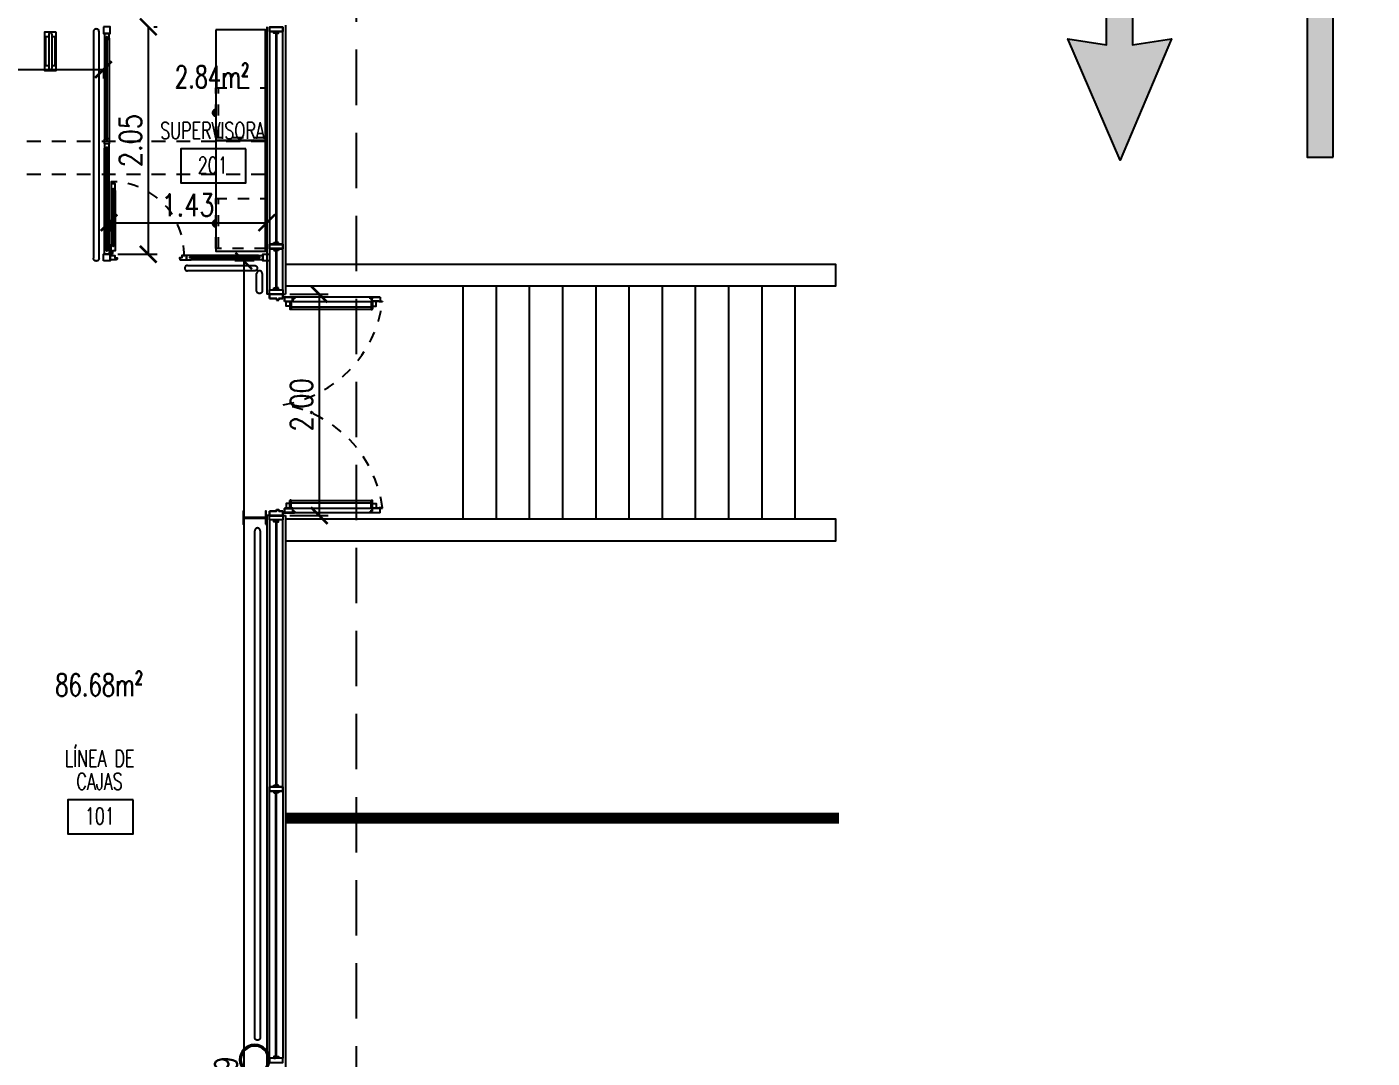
# Model space of a CAD drawing. Header units: millimetres. Extents: x -129 to 3172, y -143 to 919.
# Drawn here: x -2.06 to 10.1, y 14.72 to 24.03 of the extents above; entities that cross this region are included whole.
import ezdxf
from ezdxf.enums import TextEntityAlignment as Align

# ---------------------------------------------------------------- set-up
doc = ezdxf.new("R2010")
doc.units = ezdxf.units.MM
doc.header["$LTSCALE"] = 0.1
for name, pattern in [('DASHED', [0.75, 0.5, -0.25]), ('DASHED2', [0.375, 0.25, -0.125]), ('HIDDEN', [9.525, 6.35, -3.175]), ('HIDDEN2', [0.1875, 0.125, -0.0625])]:
    doc.linetypes.add(name, pattern=pattern)
for name, color, linetype in [('A-CORDONES', 2, 'Continuous'), ('A-PROYECCION', 1, 'DASHED'), ('A-VISTAS', 251, 'Continuous'), ('C-ALUMINIO', 140, 'Continuous'), ('C-METALICA', 8, 'Continuous'), ('D-AISI BAJA', 8, 'Continuous'), ('E-ANTENAS', 8, 'Continuous'), ('E-MOBILIARIO', 1, 'Continuous'), ('MET-COLUMNA METALICA', 3, 'Continuous'), ('P-PINT VIAL AMARILLA', 9, 'Continuous'), ('P-PINT VIAL BLANCA FLECHAS', 9, 'Continuous'), ('R-CUADRO REF', 1, 'Continuous'), ('R-NOMBRE LOCAL', 7, 'Continuous'), ('zA-COTAS', 1, 'Continuous'), ('zA-TXT SUPS', 2, 'Continuous')]:
    doc.layers.add(name, color=color, linetype=linetype)
doc.layers.add('A-PROYECCION PISODUCTO', color=8, linetype='HIDDEN2', plot=False)
doc.styles.add('ROMANS', font='ROMANS.SHX', dxfattribs={"width": 0.8, "height": 0.2})
doc.styles.add('VAUX', font='romans.shx', dxfattribs={"width": 0.85})
doc.dimstyles.new('COTA 1-125', dxfattribs={"dimtxt": 0.2, "dimasz": 0.15, "dimexe": 0.08, "dimexo": 0.08, "dimgap": 0.06, "dimtad": 1, "dimzin": 0, "dimdsep": 46, "dimtxsty": 'ROMANS', "dimblk": 'ARCHTICK', "dimcen": 0, "dimclrd": 256, "dimclre": 8, "dimclrt": 3, "dimadec": 0, "dimazin": 0, "dimtfac": 1, "dimtofl": 0, "dimtmove": 0, "dimatfit": 3, "dimldrblk": 'ARCHTICK', "dimfxl": 1, "dimtolj": 1, "dimtzin": 0, "dimlwd": -1, "dimlwe": -1, "dimarcsym": 0})

# ---------------------------------------------------------------- blocks, each defined once
blk = doc.blocks.new('COL MET 20')
at = {"layer": 'MET-COLUMNA METALICA'}
blk.add_hatch(color=256, dxfattribs=at).paths.add_polyline_path([(-0.097, -0.004, -0.414214), (-0.094, 0), (0.094, 0, -0.414214), (0.097, -0.004), (0.097, -0.057), (0.104, -0.057), (0.104, 0.061), (0.097, 0.061), (0.097, 0.008, -0.414214), (0.094, 0.005), (-0.094, 0.005, -0.414214), (-0.097, 0.008), (-0.097, 0.061), (-0.104, 0.061), (-0.104, -0.057), (-0.097, -0.057)])
blk.add_lwpolyline([(-0.097, -0.057), (-0.104, -0.057), (-0.104, 0.061), (-0.097, 0.061), (-0.097, 0.008, 0.414214), (-0.094, 0.005), (0.094, 0.005, 0.414214), (0.097, 0.008), (0.097, 0.061), (0.104, 0.061), (0.104, -0.057), (0.097, -0.057), (0.097, -0.004, 0.414214), (0.094, 0), (-0.094, 0, 0.414214), (-0.097, -0.004)], format="xyb", close=True, dxfattribs=at)
blk = doc.blocks.new('Barrera')
at = {"layer": 'E-ANTENAS', "linetype": 'Continuous'}
blk.add_lwpolyline([(-0.176, 0.101), (0.176, 0.101), (0.176, 0), (-0.176, 0)], close=True, dxfattribs=at)
at = {"layer": 'E-ANTENAS', "linetype": 'Continuous', "elevation": 0.002}
blk.add_lwpolyline([(-0.15, 0.035), (0.15, 0.035, 1), (0.15, 0.065), (-0.15, 0.065, 1.063792), (-0.15, 0.035, -1)], format="xyb", dxfattribs=at)
for points in [[(-0.133, 0.065), (-0.133, 0.09), (0.131, 0.09), (0.131, 0.065)], [(0.131, 0.035), (0.131, 0.01), (-0.133, 0.01), (-0.133, 0.035)]]:
    blk.add_lwpolyline(points, dxfattribs=at)
blk = doc.blocks.new('CMET REDONDA')
at = {"layer": 'MET-COLUMNA METALICA'}
h = blk.add_hatch(color=256, dxfattribs=at)
h.paths.add_polyline_path([(0, 0.124), (0, 0.137, -0.414214), (0.136, 0), (0.124, 0, 0.414214)])
h.paths.add_polyline_path([(0, -0.136), (0, -0.124, 0.414214), (0.124, 0), (0.136, 0, -0.414214)])
h.paths.add_polyline_path([(0, -0.124), (0, -0.136, -0.414214), (-0.137, 0), (-0.124, 0, 0.414214)])
h.paths.add_polyline_path([(0, 0.137), (0, 0.124, 0.414214), (-0.124, 0), (-0.137, 0, -0.414214)])
h = blk.add_hatch(color=256, dxfattribs=at)
h.paths.add_polyline_path([(0, 0.124), (0, 0.136, -0.414214), (0.136, 0), (0.124, 0, 0.414214)])
h.paths.add_polyline_path([(0, -0.137), (0, -0.124, 0.414214), (0.124, 0), (0.136, 0, -0.414214)])
h.paths.add_polyline_path([(0, -0.124), (0, -0.137, -0.414214), (-0.137, 0), (-0.124, 0, 0.414214)])
h.paths.add_polyline_path([(0, 0.136), (0, 0.124, 0.414214), (-0.124, 0), (-0.137, 0, -0.414214)])
for radius in [0.137, 0.137, 0.124, 0.124]:
    blk.add_circle((0, 0), radius, dxfattribs=at)
blk = doc.blocks.new('N Local')
at = {"layer": 'R-CUADRO REF'}
blk.add_lwpolyline([(6337.193, -934.829), (6337.93, -934.829), (6337.93, -935.212), (6337.193, -935.212)], close=True, dxfattribs=at)
at = {"layer": 'R-CUADRO REF', "lineweight": 0, "style": 'VAUX', "width": 0.85}
blk.add_attdef('NUMERO', text='', height=0.182, dxfattribs=at).set_placement((6337.585, -935.106), align=Align.CENTER)
at = {"layer": 'R-NOMBRE LOCAL', "lineweight": 0, "style": 'VAUX', "width": 0.85}
for p in [(6337.572, -934.455), (6337.572, -934.715)]:
    blk.add_attdef('NOMBRE', text='', height=0.182, dxfattribs=at).set_placement(p, align=Align.CENTER)
blk = doc.blocks.new('_ARCHTICK')
at = {"color": 0, "linetype": 'ByBlock', "const_width": 0.15}
blk.add_lwpolyline([(-0.5, -0.5), (0.5, 0.5)], dxfattribs=at)
blk = doc.blocks.new('*D476')
at = {"layer": 'Defpoints', "color": 0, "transparency": 16777216}
for p in [(-0.991, 24.034, -0.022), (-1.316, 21.98, -0.022), (-0.961, 21.98)]:
    blk.add_point(p, dxfattribs=at)
at = {"layer": 'zA-COTAS', "transparency": 16777216}
blk.add_line((-0.961, 24.034), (-0.961, 21.98), dxfattribs=at)
at = {"layer": 'zA-COTAS', "color": 8, "linetype": 'HIDDEN', "transparency": 16777216}
for p, q in [((-0.911, 24.034), (-0.881, 24.034)), ((-1.236, 21.98), (-0.881, 21.98))]:
    blk.add_line(p, q, dxfattribs=at)
at = {"layer": 'zA-COTAS', "transparency": 16777216, "xscale": 0.15, "yscale": 0.15, "zscale": 0.15}
for p, rotation in [((-0.961, 24.034), 90), ((-0.961, 21.98), 270)]:
    blk.add_blockref('_ARCHTICK', p, dxfattribs=dict(at, rotation=rotation))
at = {"layer": 'zA-COTAS', "color": 3, "transparency": 16777216, "insert": (-1.121, 23.007), "char_height": 0.2, "attachment_point": 5, "rotation": 90, "style": 'ROMANS'}
blk.add_mtext('\\A1;2.05', dxfattribs=at)
blk = doc.blocks.new('*D477')
at = {"layer": 'Defpoints', "color": 0, "transparency": 16777216}
for p in [(-1.316, 22.335, -0.022), (0.11, 22.335, -0.022), (0.11, 22.265)]:
    blk.add_point(p, dxfattribs=at)
at = {"layer": 'zA-COTAS', "transparency": 16777216}
blk.add_line((-1.316, 22.265), (0.11, 22.265), dxfattribs=at)
at = {"layer": 'zA-COTAS', "color": 8, "linetype": 'HIDDEN', "transparency": 16777216}
for p, q in [((-1.316, 22.255), (-1.316, 22.185)), ((0.11, 22.255), (0.11, 22.185))]:
    blk.add_line(p, q, dxfattribs=at)
at = {"layer": 'zA-COTAS', "transparency": 16777216, "xscale": 0.15, "yscale": 0.15, "zscale": 0.15, "rotation": 180}
blk.add_blockref('_ARCHTICK', (-1.316, 22.265), dxfattribs=at)
at = {"layer": 'zA-COTAS', "transparency": 16777216, "xscale": 0.15, "yscale": 0.15, "zscale": 0.15}
blk.add_blockref('_ARCHTICK', (0.11, 22.265), dxfattribs=at)
at = {"layer": 'zA-COTAS', "color": 3, "transparency": 16777216, "insert": (-0.603, 22.425), "char_height": 0.2, "attachment_point": 5, "style": 'ROMANS'}
blk.add_mtext('\\A1;1.43', dxfattribs=at)
blk = doc.blocks.new('*D483')
at = {"layer": 'Defpoints', "color": 0, "transparency": 16777216}
for p in [(-5.754, 23.727, 0), (-1.366, 23.727, -0.002), (-1.366, 23.648)]:
    blk.add_point(p, dxfattribs=at)
at = {"layer": 'zA-COTAS', "transparency": 16777216}
blk.add_line((-5.754, 23.648), (-1.366, 23.648), dxfattribs=at)
at = {"layer": 'zA-COTAS', "color": 8, "linetype": 'HIDDEN', "transparency": 16777216}
for p, q in [((-5.754, 23.647), (-5.754, 23.568)), ((-1.366, 23.647), (-1.366, 23.568))]:
    blk.add_line(p, q, dxfattribs=at)
at = {"layer": 'zA-COTAS', "transparency": 16777216, "xscale": 0.15, "yscale": 0.15, "zscale": 0.15, "rotation": 180}
blk.add_blockref('_ARCHTICK', (-5.754, 23.648), dxfattribs=at)
at = {"layer": 'zA-COTAS', "transparency": 16777216, "xscale": 0.15, "yscale": 0.15, "zscale": 0.15}
blk.add_blockref('_ARCHTICK', (-1.366, 23.648), dxfattribs=at)
at = {"layer": 'zA-COTAS', "color": 3, "transparency": 16777216, "insert": (-3.56, 23.808), "char_height": 0.2, "attachment_point": 5, "style": 'ROMANS'}
blk.add_mtext('\\A1;4.39', dxfattribs=at)
blk = doc.blocks.new('*D487')
at = {"layer": 'Defpoints', "color": 0, "transparency": 16777216}
for p in [(0.074, 21.92, -0.022), (-0.099, 6.935), (-0.077, 6.935, -0.002)]:
    blk.add_point(p, dxfattribs=at)
at = {"layer": 'zA-COTAS', "color": 8, "linetype": 'HIDDEN', "transparency": 16777216}
for p, q in [((-0.006, 21.92), (-0.179, 21.92)), ((-0.157, 6.935), (-0.179, 6.935))]:
    blk.add_line(p, q, dxfattribs=at)
at = {"layer": 'zA-COTAS', "transparency": 16777216}
blk.add_line((-0.099, 21.92), (-0.099, 6.935), dxfattribs=at)
at = {"layer": 'zA-COTAS', "transparency": 16777216, "xscale": 0.15, "yscale": 0.15, "zscale": 0.15}
for p, rotation in [((-0.099, 21.92), 90), ((-0.099, 6.935), 270)]:
    blk.add_blockref('_ARCHTICK', p, dxfattribs=dict(at, rotation=rotation))
at = {"layer": 'zA-COTAS', "color": 3, "transparency": 16777216, "insert": (-0.259, 14.428), "char_height": 0.2, "attachment_point": 5, "rotation": 90, "style": 'ROMANS'}
blk.add_mtext('\\A1;14.99', dxfattribs=at)
blk = doc.blocks.new('muebles')
at = {"layer": 'E-MOBILIARIO', "linetype": 'HIDDEN2', "ltscale": 0.005}
for p, q in [((-0.425, -0.975, 0.001), (-0.425, -0.525, 0.001)), ((-0.425, -1.975, 0.001), (-0.425, -1.525, 0.001))]:
    blk.add_line(p, q, dxfattribs=at)
at = {"layer": 'E-MOBILIARIO'}
for points in [[(-0.45, 0), (-0.45, -1), (0, -1), (0, 0)], [(-0.45, -1), (-0.45, -2), (0, -2), (0, -1)]]:
    blk.add_lwpolyline(points, close=True, dxfattribs=at)
at = {"layer": 'E-MOBILIARIO', "linetype": 'HIDDEN2', "ltscale": 0.005}
for points in [[(-0.45, -0.975), (-0.45, -0.525), (0, -0.525), (0, -0.975)], [(-0.45, -1.975), (-0.45, -1.525), (0, -1.525), (0, -1.975)]]:
    blk.add_lwpolyline(points, close=True, dxfattribs=at)
for centre, radius in [((-0.45, -0.75, 0.001), 0.03), ((-0.45, -0.75, 0.001), 0.02), ((-0.45, -1.75, 0.001), 0.03), ((-0.45, -1.75, 0.001), 0.02)]:
    blk.add_arc(centre, radius, 90, 270, dxfattribs=at)
blk = doc.blocks.new('*D548')
at = {"layer": 'Defpoints', "color": 0, "transparency": 16777216}
for p in [(0.237, 21.62), (0.237, 19.62), (0.583, 19.62)]:
    blk.add_point(p, dxfattribs=at)
at = {"layer": 'zA-COTAS', "color": 8, "linetype": 'HIDDEN', "transparency": 16777216}
for p, q in [((0.317, 21.62), (0.663, 21.62)), ((0.317, 19.62), (0.663, 19.62))]:
    blk.add_line(p, q, dxfattribs=at)
at = {"layer": 'zA-COTAS', "transparency": 16777216}
blk.add_line((0.583, 21.62), (0.583, 19.62), dxfattribs=at)
at = {"layer": 'zA-COTAS', "transparency": 16777216, "xscale": 0.15, "yscale": 0.15, "zscale": 0.15}
for p, rotation in [((0.583, 21.62), 90), ((0.583, 19.62), 270)]:
    blk.add_blockref('_ARCHTICK', p, dxfattribs=dict(at, rotation=rotation))
at = {"layer": 'zA-COTAS', "color": 3, "transparency": 16777216, "insert": (0.423, 20.62), "char_height": 0.2, "attachment_point": 5, "rotation": 90, "style": 'ROMANS'}
blk.add_mtext('\\A1;2.00', dxfattribs=at)
blk = doc.blocks.new('parking')
at = {"layer": 'P-PINT VIAL AMARILLA', "const_width": 0.1, "elevation": 0}
blk.add_lwpolyline([(-4.75, 0), (0.25, 0)], dxfattribs=at)
blk = doc.blocks.new('flecha simple')
at = {"layer": 'P-PINT VIAL BLANCA FLECHAS', "ltscale": 0.1}
blk.add_hatch(color=256, dxfattribs=at).paths.add_polyline_path([(-0.253, 1.406), (0.098, 1.46), (0.098, 0), (0.333, 0), (0.333, 1.46), (0.684, 1.406), (0.221, 2.5)])
at = {"layer": 'P-PINT VIAL BLANCA FLECHAS', "linetype": 'Continuous'}
blk.add_lwpolyline([(0.333, 0), (0.333, 1.46), (0.684, 1.406), (0.221, 2.5), (-0.253, 1.406), (0.098, 1.46), (0.098, 0)], close=True, dxfattribs=at)

msp = doc.modelspace()

# ---------------------------------------------------------------- linework, layer by layer
at = {"layer": 'A-CORDONES', "elevation": 0.004}
for points in [[(0.279, 21.892), (5.248, 21.892), (5.248, 21.692), (0.279, 21.692)], [(0.279, 19.59), (5.248, 19.59), (5.248, 19.39), (0.279, 19.39)]]:
    msp.add_lwpolyline(points, dxfattribs=at)
at = {"layer": 'A-PROYECCION', "ltscale": 10}
msp.add_line((0.917, 29.828, 0), (0.917, -3.433, 0), dxfattribs=at)
at = {"layer": 'A-PROYECCION PISODUCTO', "ltscale": 10}
for p, q in [((-4.982, 23.003, 0.009), (0.11, 23.003, 0.009)), ((-4.982, 22.703, 0.009), (0.11, 22.703, 0.009))]:
    msp.add_line(p, q, dxfattribs=at)
at = {"layer": 'A-VISTAS'}
for p, q in [((0.11, 24.034), (0.11, 21.62)), ((0.279, 24.049), (0.279, 21.62)), ((1.881, 21.692, 0.004), (1.881, 19.59, 0.006)), ((2.181, 21.692, 0.004), (2.181, 19.59, 0.006)), ((2.481, 21.692, 0.004), (2.481, 19.59, 0.006)), ((2.781, 21.692, 0.004), (2.781, 19.59, 0.006)), ((3.081, 21.692, 0.004), (3.081, 19.59, 0.006)), ((3.381, 21.692, 0.004), (3.381, 19.59, 0.006)), ((3.681, 21.692, 0.004), (3.681, 19.59, 0.006)), ((3.981, 21.692, 0.004), (3.981, 19.59, 0.006)), ((4.281, 21.692, 0.004), (4.281, 19.59, 0.006)), ((4.581, 21.692, 0.004), (4.581, 19.59, 0.006)), ((4.881, 21.692, 0.004), (4.881, 19.59, 0.006)), ((0.134, 21.62), (0.11, 21.62)), ((0.11, 19.62), (0.11, 4.815)), ((0.134, 19.62), (0.11, 19.62)), ((0.254, 19.62), (0.279, 19.62)), ((0.279, 19.62), (0.279, -0.085))]:
    msp.add_line(p, q, dxfattribs=at)
at = {"layer": 'C-ALUMINIO', "color": 8}
for p, q in [((-1.356, 23.935), (-1.356, 23.015)), ((-1.316, 23.933), (-1.316, 23.016)), ((-1.356, 22.018), (-1.356, 22.939)), ((-1.316, 22.02), (-1.316, 22.937)), ((-1.298, 22.555), (-1.298, 22.071)), ((-1.26, 22.555), (-1.26, 22.071)), ((0.036, 21.93), (-0.578, 21.93)), ((0.035, 21.97), (-0.576, 21.97))]:
    msp.add_line(p, q, dxfattribs=at)
at = {"layer": 'C-ALUMINIO'}
for points in [[(-1.366, 24.033), (-1.366, 23.973), (-1.306, 23.973), (-1.306, 24.033)], [(-1.339, 23.943), (-1.339, 23.007), (-1.333, 23.007), (-1.333, 23.943)], [(-1.339, 22.011), (-1.339, 22.946), (-1.333, 22.946), (-1.333, 22.011)], [(-1.276, 22.572), (-1.282, 22.572), (-1.282, 22.053), (-1.276, 22.053)], [(-1.366, 21.92), (-1.366, 21.98), (-1.306, 21.98), (-1.306, 21.92)], [(0.044, 21.947), (-0.585, 21.947), (-0.585, 21.953), (0.044, 21.953)], [(0.134, 21.92), (0.074, 21.92), (0.074, 21.98), (0.134, 21.98)]]:
    msp.add_lwpolyline(points, close=True, dxfattribs=at)
for points in [[(-1.356, 23.973), (-1.356, 23.935, 0.398972), (-1.344, 23.923), (-1.339, 23.923), (-1.339, 23.943), (-1.333, 23.943), (-1.333, 23.923), (-1.326, 23.923, 0.418366), (-1.316, 23.933), (-1.316, 23.973), (-1.356, 23.973)], [(-1.356, 22.977), (-1.356, 23.015, -0.398972), (-1.344, 23.027), (-1.339, 23.027), (-1.339, 23.007), (-1.333, 23.007), (-1.333, 23.027), (-1.326, 23.027, -0.418366), (-1.316, 23.016), (-1.316, 22.977), (-1.356, 22.977)], [(-1.356, 22.977), (-1.356, 22.939, 0.398972), (-1.344, 22.927), (-1.339, 22.927), (-1.339, 22.946), (-1.333, 22.946), (-1.333, 22.927), (-1.326, 22.927, 0.418366), (-1.316, 22.937), (-1.316, 22.977), (-1.356, 22.977)], [(-1.283, 22.615), (-1.283, 22.635), (-1.29, 22.635, 0.387306), (-1.298, 22.628), (-1.298, 22.555), (-1.282, 22.555), (-1.282, 22.572), (-1.276, 22.572), (-1.276, 22.555), (-1.26, 22.555), (-1.26, 22.615), (-1.283, 22.615), (-1.283, 22.635)], [(-1.356, 21.98), (-1.356, 22.018, -0.398972), (-1.344, 22.03), (-1.339, 22.03), (-1.339, 22.011), (-1.333, 22.011), (-1.333, 22.03), (-1.326, 22.03, -0.418366), (-1.316, 22.02), (-1.316, 21.98), (-1.356, 21.98)], [(-1.283, 22.011), (-1.283, 21.991), (-1.29, 21.991, -0.387306), (-1.298, 21.998), (-1.298, 22.071), (-1.282, 22.071), (-1.282, 22.053), (-1.276, 22.053), (-1.276, 22.071), (-1.26, 22.071), (-1.26, 22.011), (-1.283, 22.011), (-1.283, 21.991)], [(-1.306, 21.97), (-1.263, 21.97, -0.502809), (-1.263, 21.97), (-1.263, 21.97), (-1.263, 21.97), (-1.263, 21.947), (-1.243, 21.947), (-1.243, 21.941, -0.418366), (-1.253, 21.93), (-1.306, 21.93), (-1.306, 21.97)], [(-0.616, 21.97), (-0.659, 21.97, 0.502809), (-0.659, 21.97), (-0.659, 21.97), (-0.659, 21.97), (-0.659, 21.947), (-0.678, 21.947), (-0.678, 21.941, 0.418366), (-0.668, 21.93), (-0.616, 21.93), (-0.616, 21.97)], [(-0.616, 21.93), (-0.578, 21.93, 0.398972), (-0.566, 21.942), (-0.566, 21.947), (-0.585, 21.947), (-0.585, 21.953), (-0.566, 21.953), (-0.566, 21.96, 0.418366), (-0.576, 21.97), (-0.616, 21.97), (-0.616, 21.93)], [(0.074, 21.93), (0.036, 21.93, -0.398972), (0.024, 21.942), (0.024, 21.947), (0.044, 21.947), (0.044, 21.953), (0.024, 21.953), (0.024, 21.96, -0.418366), (0.035, 21.97), (0.074, 21.97), (0.074, 21.93)]]:
    msp.add_lwpolyline(points, format="xyb", dxfattribs=at)
msp.add_circle((-1.293, 21.98), 0.00857, dxfattribs=at)
at = {"layer": 'C-ALUMINIO', "color": 8, "linetype": 'DASHED2'}
msp.add_arc((-1.293, 21.98), 0.655, 358.1669, 89.3401, dxfattribs=at)
at = {"layer": 'C-METALICA'}
for p, q in [((0.134, 23.992), (0.134, 21.66)), ((0.254, 23.992), (0.134, 23.992)), ((0.19, 23.992), (0.19, 22.07)), ((0.198, 23.992), (0.198, 22.07)), ((0.254, 21.66), (0.254, 23.992)), ((0.254, 22.03), (0.134, 22.03)), ((0.19, 22.03), (0.19, 21.66)), ((0.198, 22.03), (0.198, 21.66)), ((0.134, 21.62), (0.134, 21.58)), ((0.254, 21.62), (0.134, 21.62)), ((0.134, 21.58), (0.198, 21.58)), ((0.135, 21.581), (0.135, 21.619)), ((0.135, 21.619), (0.253, 21.619)), ((0.199, 21.581), (0.135, 21.581)), ((0.198, 21.58), (0.198, 21.566)), ((0.198, 21.566), (0.218, 21.566)), ((0.199, 21.567), (0.199, 21.581)), ((0.217, 21.567), (0.199, 21.567)), ((0.215, 21.566), (0.215, 21.567)), ((0.253, 21.581), (0.216, 21.581)), ((0.216, 21.581), (0.216, 21.571)), ((0.216, 21.571), (0.217, 21.571)), ((0.218, 21.58), (0.217, 21.58)), ((0.217, 21.58), (0.217, 21.567)), ((0.217, 21.571), (0.217, 21.58)), ((0.217, 21.58), (0.254, 21.58)), ((0.218, 21.566), (0.218, 21.58)), ((0.253, 21.619), (0.253, 21.581)), ((0.254, 21.62), (0.279, 21.62)), ((0.254, 21.58), (0.254, 21.62)), ((0.254, 21.62), (0.279, 21.62)), ((0.254, 21.59), (0.254, 21.594)), ((0.254, 21.594), (0.361, 21.594)), ((0.269, 21.59), (0.254, 21.59)), ((0.36, 21.593), (0.255, 21.593)), ((0.255, 21.593), (0.255, 21.591)), ((0.255, 21.591), (0.27, 21.591)), ((0.269, 21.554), (0.269, 21.59)), ((0.344, 21.554), (0.269, 21.554)), ((0.27, 21.591), (0.27, 21.555)), ((0.27, 21.555), (0.343, 21.555)), ((0.342, 21.579), (0.342, 21.58)), ((0.342, 21.58), (0.36, 21.58)), ((0.361, 21.579), (0.342, 21.579)), ((0.343, 21.555), (0.343, 21.579)), ((0.344, 21.579), (0.344, 21.554)), ((0.344, 21.554), (1.059, 21.554)), ((0.36, 21.58), (0.36, 21.593)), ((0.361, 21.594), (0.361, 21.579)), ((1.044, 21.594), (0.361, 21.594)), ((1.134, 21.594), (1.044, 21.594)), ((1.044, 21.579), (1.044, 21.594)), ((1.063, 21.579), (1.044, 21.579)), ((1.045, 21.593), (1.133, 21.593)), ((1.045, 21.593), (1.045, 21.58)), ((1.045, 21.58), (1.063, 21.58)), ((1.059, 21.554), (1.059, 21.579)), ((1.12, 21.554), (1.059, 21.554)), ((1.06, 21.555), (1.06, 21.579)), ((1.12, 21.555), (1.06, 21.555)), ((1.062, 21.58), (1.062, 21.579)), ((1.13, 21.551), (1.12, 21.555)), ((1.129, 21.55), (1.12, 21.554)), ((1.154, 21.55), (1.129, 21.55)), ((1.153, 21.551), (1.13, 21.551)), ((1.133, 21.593), (1.133, 21.553)), ((1.153, 21.553), (1.133, 21.553)), ((1.134, 21.594), (1.134, 21.554)), ((1.134, 21.554), (1.154, 21.554)), ((1.153, 21.551), (1.153, 21.553)), ((1.154, 21.554), (1.154, 21.55)), ((0.318, 21.504), (0.321, 21.504)), ((0.318, 21.504), (0.318, 21.484)), ((0.318, 21.484), (0.321, 21.484)), ((0.331, 21.504), (1.052, 21.504)), ((0.331, 21.484), (1.052, 21.484)), ((1.062, 21.504), (1.065, 21.504)), ((1.065, 21.504), (1.062, 21.504)), ((1.062, 21.484), (1.065, 21.484)), ((1.065, 21.484), (1.062, 21.484)), ((1.065, 21.504), (1.065, 21.484)), ((0.318, 19.756), (0.321, 19.756)), ((0.318, 19.736), (0.318, 19.756)), ((0.318, 19.736), (0.321, 19.736)), ((0.331, 19.756), (1.052, 19.756)), ((0.331, 19.736), (1.052, 19.736)), ((1.062, 19.756), (1.065, 19.756)), ((1.065, 19.756), (1.062, 19.756)), ((1.062, 19.736), (1.065, 19.736)), ((1.065, 19.736), (1.062, 19.736)), ((1.065, 19.736), (1.065, 19.756)), ((1.129, 19.69), (1.12, 19.686)), ((1.13, 19.689), (1.12, 19.685)), ((1.154, 19.69), (1.129, 19.69)), ((1.153, 19.689), (1.13, 19.689)), ((1.153, 19.689), (1.153, 19.687)), ((1.154, 19.686), (1.154, 19.69)), ((0.134, 19.62), (0.134, 19.66)), ((0.134, 19.66), (0.198, 19.66)), ((0.254, 19.62), (0.134, 19.62)), ((0.134, 19.58), (0.134, 17.171)), ((0.199, 19.659), (0.135, 19.659)), ((0.135, 19.659), (0.135, 19.621)), ((0.135, 19.621), (0.253, 19.621)), ((0.19, 19.579), (0.19, 17.171)), ((0.198, 19.66), (0.198, 19.674)), ((0.198, 19.674), (0.218, 19.674)), ((0.198, 19.579), (0.198, 17.171)), ((0.199, 19.673), (0.199, 19.659)), ((0.217, 19.673), (0.199, 19.673)), ((0.215, 19.674), (0.215, 19.673)), ((0.216, 19.659), (0.216, 19.669)), ((0.216, 19.669), (0.217, 19.669)), ((0.253, 19.659), (0.216, 19.659)), ((0.217, 19.66), (0.217, 19.673)), ((0.217, 19.669), (0.217, 19.66)), ((0.218, 19.66), (0.217, 19.66)), ((0.217, 19.66), (0.254, 19.66)), ((0.218, 19.674), (0.218, 19.66)), ((0.253, 19.621), (0.253, 19.659)), ((0.254, 19.66), (0.254, 19.62)), ((0.269, 19.65), (0.254, 19.65)), ((0.254, 19.65), (0.254, 19.646)), ((0.254, 19.646), (0.361, 19.646)), ((0.254, 17.171), (0.254, 19.58)), ((0.255, 19.647), (0.255, 19.649)), ((0.255, 19.649), (0.27, 19.649)), ((0.36, 19.647), (0.255, 19.647)), ((0.344, 19.686), (0.269, 19.686)), ((0.269, 19.686), (0.269, 19.65)), ((0.27, 19.649), (0.27, 19.685)), ((0.27, 19.685), (0.343, 19.685)), ((0.361, 19.661), (0.342, 19.661)), ((0.342, 19.661), (0.342, 19.66)), ((0.342, 19.66), (0.36, 19.66)), ((0.343, 19.685), (0.343, 19.661)), ((0.344, 19.661), (0.344, 19.686)), ((0.344, 19.686), (1.059, 19.686)), ((0.36, 19.66), (0.36, 19.647)), ((0.361, 19.646), (0.361, 19.661)), ((1.044, 19.646), (0.361, 19.646)), ((1.063, 19.661), (1.044, 19.661)), ((1.044, 19.661), (1.044, 19.646)), ((1.134, 19.646), (1.044, 19.646)), ((1.045, 19.647), (1.045, 19.66)), ((1.045, 19.66), (1.063, 19.66)), ((1.045, 19.647), (1.133, 19.647)), ((1.12, 19.686), (1.059, 19.686)), ((1.059, 19.686), (1.059, 19.661)), ((1.12, 19.685), (1.06, 19.685)), ((1.06, 19.685), (1.06, 19.661)), ((1.062, 19.66), (1.062, 19.661)), ((1.133, 19.647), (1.133, 19.687)), ((1.153, 19.687), (1.133, 19.687)), ((1.134, 19.646), (1.134, 19.686)), ((1.134, 19.686), (1.154, 19.686)), ((0.254, 17.13), (0.134, 17.13)), ((0.134, 14.72), (0.134, 17.129)), ((0.19, 14.72), (0.19, 17.129)), ((0.198, 14.72), (0.198, 17.129)), ((0.254, 17.129), (0.254, 14.72))]:
    msp.add_line(p, q, dxfattribs=at)
for points in [[(0.254, 23.992), (0.134, 23.992), (0.134, 24.032), (0.254, 24.032)], [(0.254, 24.032), (0.134, 24.032), (0.134, 23.992), (0.254, 23.992)], [(0.253, 23.993), (0.135, 23.993), (0.135, 24.031), (0.253, 24.031)], [(0.253, 24.031), (0.135, 24.031), (0.135, 23.993), (0.253, 23.993)], [(0.174, 23.992), (0.189, 23.992), (0.189, 23.977), (0.174, 23.977)], [(0.214, 23.992), (0.199, 23.992), (0.199, 23.977), (0.214, 23.977)], [(0.254, 22.03), (0.134, 22.03), (0.134, 22.07), (0.254, 22.07)], [(0.254, 22.07), (0.134, 22.07), (0.134, 22.03), (0.254, 22.03)], [(0.253, 22.031), (0.135, 22.031), (0.135, 22.069), (0.253, 22.069)], [(0.253, 22.069), (0.135, 22.069), (0.135, 22.031), (0.253, 22.031)], [(0.174, 22.086), (0.189, 22.086), (0.189, 22.071), (0.174, 22.071)], [(0.174, 22.015), (0.189, 22.015), (0.189, 22.03), (0.174, 22.03)], [(0.214, 22.086), (0.199, 22.086), (0.199, 22.071), (0.214, 22.071)], [(0.214, 22.015), (0.199, 22.015), (0.199, 22.03), (0.214, 22.03)], [(0.254, 21.62), (0.134, 21.62), (0.134, 21.66), (0.254, 21.66)], [(0.253, 21.621), (0.135, 21.621), (0.135, 21.659), (0.253, 21.659)], [(0.174, 21.676), (0.189, 21.676), (0.189, 21.661), (0.174, 21.661)], [(0.214, 21.676), (0.199, 21.676), (0.199, 21.661), (0.214, 21.661)], [(0.318, 21.511), (0.285, 21.511), (0.285, 21.554), (0.318, 21.554)], [(0.331, 21.482), (0.321, 21.482), (0.321, 21.546), (0.331, 21.546)], [(1.052, 21.482), (1.062, 21.482), (1.062, 21.546), (1.052, 21.546)], [(1.066, 21.511), (1.098, 21.511), (1.098, 21.554), (1.066, 21.554)], [(0.318, 19.73), (0.285, 19.73), (0.285, 19.686), (0.318, 19.686)], [(0.331, 19.759), (0.321, 19.759), (0.321, 19.695), (0.331, 19.695)], [(1.052, 19.759), (1.062, 19.759), (1.062, 19.695), (1.052, 19.695)], [(1.066, 19.73), (1.098, 19.73), (1.098, 19.686), (1.066, 19.686)], [(0.254, 19.58), (0.134, 19.58), (0.134, 19.62), (0.254, 19.62)], [(0.253, 19.581), (0.135, 19.581), (0.135, 19.619), (0.253, 19.619)], [(0.174, 19.58), (0.189, 19.58), (0.189, 19.565), (0.174, 19.565)], [(0.174, 19.579), (0.189, 19.579), (0.189, 19.564), (0.174, 19.564)], [(0.214, 19.58), (0.199, 19.58), (0.199, 19.565), (0.214, 19.565)], [(0.214, 19.579), (0.199, 19.579), (0.199, 19.564), (0.214, 19.564)], [(0.254, 17.13), (0.134, 17.13), (0.134, 17.17), (0.254, 17.17)], [(0.254, 17.17), (0.134, 17.17), (0.134, 17.13), (0.254, 17.13)], [(0.253, 17.131), (0.135, 17.131), (0.135, 17.169), (0.253, 17.169)], [(0.253, 17.169), (0.135, 17.169), (0.135, 17.131), (0.253, 17.131)], [(0.174, 17.185), (0.189, 17.185), (0.189, 17.17), (0.174, 17.17)], [(0.214, 17.185), (0.199, 17.185), (0.199, 17.17), (0.214, 17.17)], [(0.174, 17.115), (0.189, 17.115), (0.189, 17.13), (0.174, 17.13)], [(0.214, 17.115), (0.199, 17.115), (0.199, 17.13), (0.214, 17.13)], [(0.254, 14.72), (0.134, 14.72), (0.134, 14.68), (0.254, 14.68)], [(0.174, 14.72), (0.189, 14.72), (0.189, 14.735), (0.174, 14.735)], [(0.214, 14.72), (0.199, 14.72), (0.199, 14.735), (0.214, 14.735)]]:
    msp.add_lwpolyline(points, close=True, dxfattribs=at)
at = {"layer": 'C-METALICA', "color": 8, "linetype": 'DASHED2'}
for centre, radius, start, end in [((0.081, 21.689), 1.083, 279.4397, 352.6685), ((0.081, 19.553), 1.082, 7.2877, 80.5789)]:
    msp.add_arc(centre, radius, start, end, dxfattribs=at)
at = {"layer": 'D-AISI BAJA'}
for points in [[(-1.406, 23.99, 1.009642), (-1.456, 23.99, -5.268994)], [(-1.406, 21.944, -1.009642), (-1.456, 21.944, 5.268994)], [(-0.607, 21.88, 1.009642), (-0.607, 21.83, -5.268994)], [(-0.002, 21.88, -1.009642), (-0.002, 21.83, 5.268994)], [(0.068, 21.806, 1.009642), (0.018, 21.806, -5.268994)], [(0.068, 21.65, -1.009642), (0.018, 21.65, 5.268994)], [(0.051, 19.483, 1.009642), (0.001, 19.483, -5.268994)], [(0.051, 14.906, -1.009642), (0.001, 14.906, 5.268994)]]:
    msp.add_lwpolyline(points, format="xyb", dxfattribs=at)
for points in [[(-1.456, 23.99), (-1.456, 21.944)], [(-1.406, 21.944), (-1.406, 23.99)], [(-0.607, 21.88), (-0.002, 21.88)], [(-0.002, 21.83), (-0.607, 21.83)], [(0.018, 21.65), (0.018, 21.806)], [(0.068, 21.806), (0.068, 21.65)], [(0.001, 14.906), (0.001, 19.483)], [(0.051, 19.483), (0.051, 14.906)]]:
    msp.add_lwpolyline(points, dxfattribs=at)

# ---------------------------------------------------------------- block references
at = {"rotation": 270}
msp.add_blockref('Barrera', (-1.896, 23.813, 0.001), dxfattribs=at)
ref = msp.add_blockref('N Local', (5069.676, 770.794), dxfattribs=dict(xscale=-0.7999999999999545, yscale=0.8000000000000114, zscale=0.8))
ref.add_attrib('NUMERO', '201', dxfattribs={"layer": 'R-CUADRO REF', "lineweight": 0, "height": 0.15, "style": 'VAUX', "width": 0.7}).set_placement((-0.379, 22.709), align=Align.CENTER)
ref.add_attrib('NOMBRE', 'SUPERVISORA', dxfattribs={"layer": 'R-NOMBRE LOCAL', "lineweight": 0, "height": 0.15, "style": 'VAUX', "width": 0.7}).set_placement((-0.381, 23.022), align=Align.CENTER)
ref = msp.add_blockref('N Local', (5068.656, 764.916), dxfattribs=dict(xscale=-0.7999999999999545, yscale=0.8000000000000114, zscale=0.8))
ref.add_attrib('NUMERO', '101', dxfattribs={"layer": 'R-CUADRO REF', "lineweight": 0, "height": 0.15, "style": 'VAUX', "width": 0.7}).set_placement((-1.399, 16.831), align=Align.CENTER)
ref.add_attrib('NOMBRE', 'LÍNEA DE', dxfattribs={"layer": 'R-NOMBRE LOCAL', "lineweight": 0, "height": 0.15, "style": 'VAUX', "width": 0.7}).set_placement((-1.401, 17.352), align=Align.CENTER)
ref.add_attrib('NOMBRE', 'CAJAS', dxfattribs={"layer": 'R-NOMBRE LOCAL', "lineweight": 0, "height": 0.15, "style": 'VAUX', "width": 0.7}).set_placement((-1.401, 17.144), align=Align.CENTER)
at = {"layer": 'E-MOBILIARIO'}
msp.add_blockref('muebles', (0.099, 24.008), dxfattribs=at)
at = {"layer": 'MET-COLUMNA METALICA', "xscale": -1}
for name, p in [('COL MET 20', (0, 19.598, -0.001)), ('CMET REDONDA', (0, 14.705, -0.001))]:
    msp.add_blockref(name, p, dxfattribs=at)
at = {"layer": 'P-PINT VIAL AMARILLA', "xscale": -1, "rotation": 180}
msp.add_blockref('parking', (5.029, 16.887, 0.004), dxfattribs=at)
msp.add_blockref('parking', (5.029, 16.887, 0.004), dxfattribs=at)
at = {"layer": 'P-PINT VIAL BLANCA FLECHAS', "extrusion": (4.59844e-06, 3.36838e-19, 1), "xscale": -1, "rotation": 180}
msp.add_blockref('flecha simple', (7.599, 25.331, -0.001), dxfattribs=at)
at = {"layer": 'P-PINT VIAL BLANCA FLECHAS', "extrusion": (4.59844e-06, 3.6479e-19, 1)}
msp.add_blockref('flecha simple', (9.411, 22.857, -0.001), dxfattribs=at)

# ---------------------------------------------------------------- texts
at = {"layer": 'zA-TXT SUPS', "char_height": 0.2, "width": 4.46504, "attachment_point": 1, "line_spacing_factor": 0.999789, "style": 'VAUX'}
for s, insert in [('\\pi1.87919;{\\W0.7;2.84m²}', (-2.601, 23.682, 0.019)), ('\\pi1.81252;{\\W0.7;86.68m²}', (-3.614, 18.19, 0.019))]:
    msp.add_mtext(s, dxfattribs=dict(at, insert=insert))

# ---------------------------------------------------------------- dimensions: what is measured, and where the dimension line sits
at = {"layer": 'zA-COTAS'}
for base, p1, p2, picture, middle in [((-0.961, 21.98, 0.022), (-0.991, 24.034), (-1.316, 21.98), '*D476', (-1.121, 23.007, 0.022)), ((-0.0989, 6.9348, 0.0219), (0.0743, 21.9205), (-0.0766, 6.9348, 0.0201), '*D487', (-0.2589, 14.4277, 0.0219)), ((0.583, 19.62), (0.237, 21.62), (0.237, 19.62), '*D548', (0.423, 20.62))]:
    dim = msp.add_linear_dim(base=base, p1=p1, p2=p2, angle=90, dimstyle='COTA 1-125', dxfattribs=at)
    dim.commit()
    dim.dimension.update_dxf_attribs({"geometry": picture, "text_midpoint": middle})
for base, p1, p2, picture, middle in [((-1.366, 23.648, 0.022), (-5.754, 23.727, 0.022), (-1.366, 23.727, 0.02), '*D483', (-3.56, 23.808, 0.022)), ((0.11, 22.265, 0.022), (-1.316, 22.335), (0.11, 22.335), '*D477', (-0.603, 22.425, 0.022))]:
    dim = msp.add_linear_dim(base=base, p1=p1, p2=p2, dimstyle='COTA 1-125', dxfattribs=at)
    dim.commit()
    dim.dimension.update_dxf_attribs({"geometry": picture, "text_midpoint": middle})

doc.saveas('drawing.dxf')
